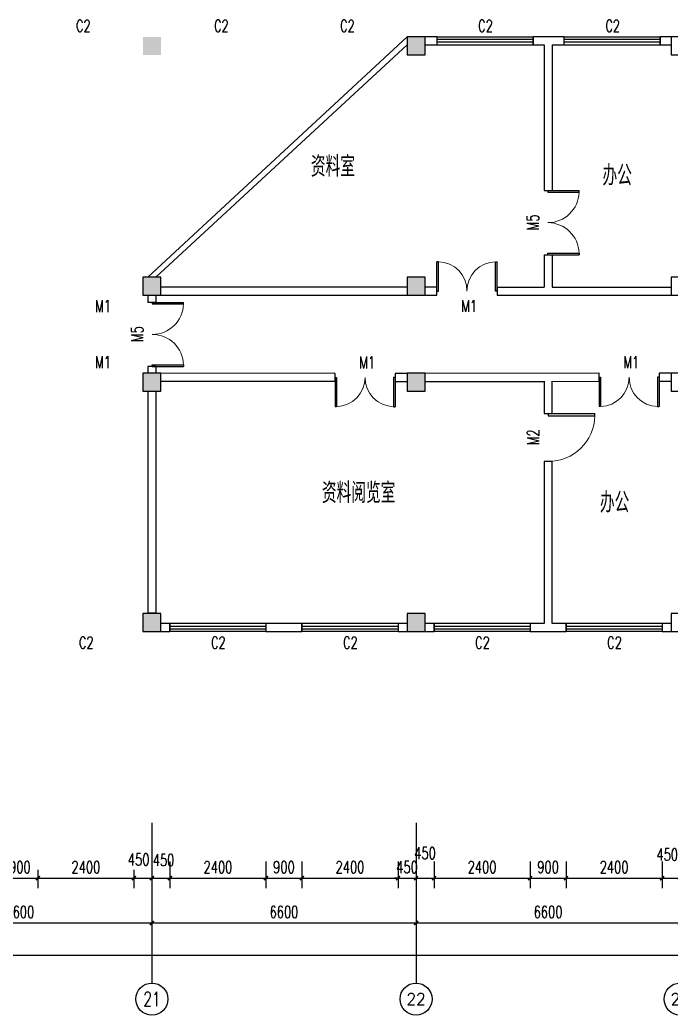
# Model space of a CAD drawing. Header units: millimetres. Extents: x 333 to 114639, y 134 to 28942.
# Drawn here: x 23333 to 39608, y 3342 to 28191 of the extents above; entities that cross this region are included whole.
import ezdxf
from ezdxf.enums import TextEntityAlignment as Align

# ---------------------------------------------------------------- set-up
doc = ezdxf.new("R2010")
doc.units = ezdxf.units.MM
for name, color, linetype in [('AXIS', 3, 'Continuous'), ('AXIS_TEXT', 7, 'Continuous'), ('COLUMN', 9, 'Continuous'), ('no-view', 7, 'Continuous'), ('PUB_DIM', 3, 'Continuous'), ('PUB_TEXT', 7, 'Continuous'), ('WALL', 9, 'Continuous'), ('WINDOW', 4, 'Continuous'), ('WINDOW_TEXT', 7, 'Continuous')]:
    doc.layers.add(name, color=color, linetype=linetype)
doc.layers.get('no-view').off()
doc.styles.add('_TCH_AXIS', font='COMPLEX', dxfattribs={"bigfont": 'GBCBIG'})
doc.styles.add('_TCH_DIM_T3', font='SIMPLEX', dxfattribs={"width": 0.705882, "bigfont": 'GBCBIG'})
doc.styles.add('_TCH_WINDOW', font='SIMPLEX', dxfattribs={"bigfont": 'GBCBIG'})
doc.styles.add('COMPLEX', font='COMPLEX')
doc.styles.get("Standard").update_dxf_attribs({"font": 'txt', "bigfont": 'gbcbig.shx'})
doc.dimstyles.new('_TCH_ARCH&&100', dxfattribs={"dimtxt": 297.5, "dimasz": 100, "dimexe": 250, "dimexo": 300, "dimgap": 126.25, "dimtad": 1, "dimdec": 0, "dimzin": 0, "dimdsep": 46, "dimtxsty": '_TCH_DIM_T3', "dimblk": 'ARCHTICK', "dimcen": 0.09, "dimclrt": 7, "dimazin": 2, "dimtfac": 1, "dimtdec": 0, "dimtix": 1, "dimtmove": 2, "dimatfit": 3, "dimfxl": 1, "dimtolj": 1, "dimtzin": 0, "dimarcsym": 0})

# ---------------------------------------------------------------- blocks, each defined once
blk = doc.blocks.new('_ArchTick')
at = {"color": 0, "linetype": 'ByBlock', "const_width": 0.4}
blk.add_lwpolyline([(-0.5, -0.5), (0.5, 0.5)], dxfattribs=at)
blk = doc.blocks.new('*D97')
at = {"layer": 'Defpoints', "color": 0}
for p in [(22883, 7268), (23783, 7268), (23783, 6762)]:
    blk.add_point(p, dxfattribs=at)
at = {"layer": 'PUB_DIM', "color": 0, "lineweight": -2}
for p, q in [((22883, 6968), (22883, 6512)), ((23783, 6968), (23783, 6512)), ((22883, 6762), (23783, 6762))]:
    blk.add_line(p, q, dxfattribs=at)
at = {"layer": 'PUB_DIM', "color": 0, "lineweight": -2, "xscale": 100, "yscale": 100, "zscale": 100, "rotation": 180}
blk.add_blockref('_ArchTick', (22883, 6762), dxfattribs=at)
at = {"layer": 'PUB_DIM', "color": 0, "lineweight": -2, "xscale": 100, "yscale": 100, "zscale": 100}
blk.add_blockref('_ArchTick', (23783, 6762), dxfattribs=at)
at = {"layer": 'PUB_DIM', "color": 7, "insert": (23333, 7037), "char_height": 297.5, "attachment_point": 5, "style": '_TCH_DIM_T3'}
blk.add_mtext('\\A1;900', dxfattribs=at)
blk = doc.blocks.new('*D98')
at = {"layer": 'Defpoints', "color": 0}
for p in [(23783, 7268), (26183, 7268), (26183, 6762)]:
    blk.add_point(p, dxfattribs=at)
at = {"layer": 'PUB_DIM', "color": 0, "lineweight": -2}
for p, q in [((23783, 6968), (23783, 6512)), ((26183, 6968), (26183, 6512)), ((23783, 6762), (26183, 6762))]:
    blk.add_line(p, q, dxfattribs=at)
at = {"layer": 'PUB_DIM', "color": 0, "lineweight": -2, "xscale": 100, "yscale": 100, "zscale": 100, "rotation": 180}
blk.add_blockref('_ArchTick', (23783, 6762), dxfattribs=at)
at = {"layer": 'PUB_DIM', "color": 0, "lineweight": -2, "xscale": 100, "yscale": 100, "zscale": 100}
blk.add_blockref('_ArchTick', (26183, 6762), dxfattribs=at)
at = {"layer": 'PUB_DIM', "color": 7, "insert": (24983, 7037), "char_height": 297.5, "attachment_point": 5, "style": '_TCH_DIM_T3'}
blk.add_mtext('\\A1;2400', dxfattribs=at)
blk = doc.blocks.new('*D99')
at = {"layer": 'Defpoints', "color": 0}
for p in [(26183, 7268), (26633, 7268), (26633, 6762)]:
    blk.add_point(p, dxfattribs=at)
at = {"layer": 'PUB_DIM', "color": 0, "lineweight": -2}
for p, q in [((26183, 6968), (26183, 6512)), ((26633, 6968), (26633, 6512)), ((26183, 6762), (26633, 6762))]:
    blk.add_line(p, q, dxfattribs=at)
at = {"layer": 'PUB_DIM', "color": 0, "lineweight": -2, "xscale": 100, "yscale": 100, "zscale": 100, "rotation": 180}
blk.add_blockref('_ArchTick', (26183, 6762), dxfattribs=at)
at = {"layer": 'PUB_DIM', "color": 0, "lineweight": -2, "xscale": 100, "yscale": 100, "zscale": 100}
blk.add_blockref('_ArchTick', (26633, 6762), dxfattribs=at)
at = {"layer": 'PUB_DIM', "color": 7, "insert": (26301, 7225), "char_height": 297.5, "attachment_point": 5, "style": '_TCH_DIM_T3'}
blk.add_mtext('\\A1;450', dxfattribs=at)
blk = doc.blocks.new('*D100')
at = {"layer": 'Defpoints', "color": 0}
for p in [(26633, 7474), (27083, 7474), (27083, 6762)]:
    blk.add_point(p, dxfattribs=at)
at = {"layer": 'PUB_DIM', "color": 0, "lineweight": -2}
for p, q in [((26633, 7174), (26633, 6512)), ((27083, 7174), (27083, 6512)), ((26633, 6762), (27083, 6762))]:
    blk.add_line(p, q, dxfattribs=at)
at = {"layer": 'PUB_DIM', "color": 0, "lineweight": -2, "xscale": 100, "yscale": 100, "zscale": 100, "rotation": 180}
blk.add_blockref('_ArchTick', (26633, 6762), dxfattribs=at)
at = {"layer": 'PUB_DIM', "color": 0, "lineweight": -2, "xscale": 100, "yscale": 100, "zscale": 100}
blk.add_blockref('_ArchTick', (27083, 6762), dxfattribs=at)
at = {"layer": 'PUB_DIM', "color": 7, "insert": (26923, 7214), "char_height": 297.5, "attachment_point": 5, "style": '_TCH_DIM_T3'}
blk.add_mtext('\\A1;450', dxfattribs=at)
blk = doc.blocks.new('*D101')
at = {"layer": 'Defpoints', "color": 0}
for p in [(27083, 7474), (29483, 7474), (29483, 6762)]:
    blk.add_point(p, dxfattribs=at)
at = {"layer": 'PUB_DIM', "color": 0, "lineweight": -2}
for p, q in [((27083, 7174), (27083, 6512)), ((29483, 7174), (29483, 6512)), ((27083, 6762), (29483, 6762))]:
    blk.add_line(p, q, dxfattribs=at)
at = {"layer": 'PUB_DIM', "color": 0, "lineweight": -2, "xscale": 100, "yscale": 100, "zscale": 100, "rotation": 180}
blk.add_blockref('_ArchTick', (27083, 6762), dxfattribs=at)
at = {"layer": 'PUB_DIM', "color": 0, "lineweight": -2, "xscale": 100, "yscale": 100, "zscale": 100}
blk.add_blockref('_ArchTick', (29483, 6762), dxfattribs=at)
at = {"layer": 'PUB_DIM', "color": 7, "insert": (28283, 7037), "char_height": 297.5, "attachment_point": 5, "style": '_TCH_DIM_T3'}
blk.add_mtext('\\A1;2400', dxfattribs=at)
blk = doc.blocks.new('*D102')
at = {"layer": 'Defpoints', "color": 0}
for p in [(29483, 7474), (30383, 7474), (30383, 6762)]:
    blk.add_point(p, dxfattribs=at)
at = {"layer": 'PUB_DIM', "color": 0, "lineweight": -2}
for p, q in [((29483, 7174), (29483, 6512)), ((30383, 7174), (30383, 6512)), ((29483, 6762), (30383, 6762))]:
    blk.add_line(p, q, dxfattribs=at)
at = {"layer": 'PUB_DIM', "color": 0, "lineweight": -2, "xscale": 100, "yscale": 100, "zscale": 100, "rotation": 180}
blk.add_blockref('_ArchTick', (29483, 6762), dxfattribs=at)
at = {"layer": 'PUB_DIM', "color": 0, "lineweight": -2, "xscale": 100, "yscale": 100, "zscale": 100}
blk.add_blockref('_ArchTick', (30383, 6762), dxfattribs=at)
at = {"layer": 'PUB_DIM', "color": 7, "insert": (29933, 7037), "char_height": 297.5, "attachment_point": 5, "style": '_TCH_DIM_T3'}
blk.add_mtext('\\A1;900', dxfattribs=at)
blk = doc.blocks.new('*D103')
at = {"layer": 'Defpoints', "color": 0}
for p in [(30383, 7474), (32783, 7474), (32783, 6762)]:
    blk.add_point(p, dxfattribs=at)
at = {"layer": 'PUB_DIM', "color": 0, "lineweight": -2}
for p, q in [((30383, 7174), (30383, 6512)), ((32783, 7174), (32783, 6512)), ((30383, 6762), (32783, 6762))]:
    blk.add_line(p, q, dxfattribs=at)
at = {"layer": 'PUB_DIM', "color": 0, "lineweight": -2, "xscale": 100, "yscale": 100, "zscale": 100, "rotation": 180}
blk.add_blockref('_ArchTick', (30383, 6762), dxfattribs=at)
at = {"layer": 'PUB_DIM', "color": 0, "lineweight": -2, "xscale": 100, "yscale": 100, "zscale": 100}
blk.add_blockref('_ArchTick', (32783, 6762), dxfattribs=at)
at = {"layer": 'PUB_DIM', "color": 7, "insert": (31583, 7037), "char_height": 297.5, "attachment_point": 5, "style": '_TCH_DIM_T3'}
blk.add_mtext('\\A1;2400', dxfattribs=at)
blk = doc.blocks.new('*D104')
at = {"layer": 'Defpoints', "color": 0}
for p in [(32783, 7474), (33233, 7474), (33233, 6762)]:
    blk.add_point(p, dxfattribs=at)
at = {"layer": 'PUB_DIM', "color": 0, "lineweight": -2}
for p, q in [((32783, 7174), (32783, 6512)), ((33233, 7174), (33233, 6512)), ((32783, 6762), (32683, 6762)), ((32783, 6762), (33233, 6762)), ((33233, 6762), (33333, 6762))]:
    blk.add_line(p, q, dxfattribs=at)
at = {"layer": 'PUB_DIM', "color": 0, "lineweight": -2, "xscale": 100, "yscale": 100, "zscale": 100}
blk.add_blockref('_ArchTick', (32783, 6762), dxfattribs=at)
at = {"layer": 'PUB_DIM', "color": 0, "lineweight": -2, "xscale": 100, "yscale": 100, "zscale": 100, "rotation": 180}
blk.add_blockref('_ArchTick', (33233, 6762), dxfattribs=at)
at = {"layer": 'PUB_DIM', "color": 7, "insert": (33008, 7037), "char_height": 297.5, "attachment_point": 5, "style": '_TCH_DIM_T3'}
blk.add_mtext('\\A1;450', dxfattribs=at)
blk = doc.blocks.new('*D105')
at = {"layer": 'Defpoints', "color": 0}
for p in [(33233, 7474), (33683, 7474), (33683, 6762)]:
    blk.add_point(p, dxfattribs=at)
at = {"layer": 'PUB_DIM', "color": 0, "lineweight": -2}
for p, q in [((33233, 7174), (33233, 6512)), ((33683, 7174), (33683, 6512)), ((33233, 6762), (33683, 6762))]:
    blk.add_line(p, q, dxfattribs=at)
at = {"layer": 'PUB_DIM', "color": 0, "lineweight": -2, "xscale": 100, "yscale": 100, "zscale": 100, "rotation": 180}
blk.add_blockref('_ArchTick', (33233, 6762), dxfattribs=at)
at = {"layer": 'PUB_DIM', "color": 0, "lineweight": -2, "xscale": 100, "yscale": 100, "zscale": 100}
blk.add_blockref('_ArchTick', (33683, 6762), dxfattribs=at)
at = {"layer": 'PUB_DIM', "color": 7, "insert": (33458, 7387), "char_height": 297.5, "attachment_point": 5, "style": '_TCH_DIM_T3'}
blk.add_mtext('\\A1;450', dxfattribs=at)
blk = doc.blocks.new('*D106')
at = {"layer": 'Defpoints', "color": 0}
for p in [(33683, 7474), (36083, 7474), (36083, 6762)]:
    blk.add_point(p, dxfattribs=at)
at = {"layer": 'PUB_DIM', "color": 0, "lineweight": -2}
for p, q in [((33683, 7174), (33683, 6512)), ((36083, 7174), (36083, 6512)), ((33683, 6762), (36083, 6762))]:
    blk.add_line(p, q, dxfattribs=at)
at = {"layer": 'PUB_DIM', "color": 0, "lineweight": -2, "xscale": 100, "yscale": 100, "zscale": 100, "rotation": 180}
blk.add_blockref('_ArchTick', (33683, 6762), dxfattribs=at)
at = {"layer": 'PUB_DIM', "color": 0, "lineweight": -2, "xscale": 100, "yscale": 100, "zscale": 100}
blk.add_blockref('_ArchTick', (36083, 6762), dxfattribs=at)
at = {"layer": 'PUB_DIM', "color": 7, "insert": (34883, 7037), "char_height": 297.5, "attachment_point": 5, "style": '_TCH_DIM_T3'}
blk.add_mtext('\\A1;2400', dxfattribs=at)
blk = doc.blocks.new('*D107')
at = {"layer": 'Defpoints', "color": 0}
for p in [(36083, 7474), (36983, 7474), (36983, 6762)]:
    blk.add_point(p, dxfattribs=at)
at = {"layer": 'PUB_DIM', "color": 0, "lineweight": -2}
for p, q in [((36083, 7174), (36083, 6512)), ((36983, 7174), (36983, 6512)), ((36083, 6762), (36983, 6762))]:
    blk.add_line(p, q, dxfattribs=at)
at = {"layer": 'PUB_DIM', "color": 0, "lineweight": -2, "xscale": 100, "yscale": 100, "zscale": 100, "rotation": 180}
blk.add_blockref('_ArchTick', (36083, 6762), dxfattribs=at)
at = {"layer": 'PUB_DIM', "color": 0, "lineweight": -2, "xscale": 100, "yscale": 100, "zscale": 100}
blk.add_blockref('_ArchTick', (36983, 6762), dxfattribs=at)
at = {"layer": 'PUB_DIM', "color": 7, "insert": (36533, 7037), "char_height": 297.5, "attachment_point": 5, "style": '_TCH_DIM_T3'}
blk.add_mtext('\\A1;900', dxfattribs=at)
blk = doc.blocks.new('*D108')
at = {"layer": 'Defpoints', "color": 0}
for p in [(36983, 7474), (39383, 7474), (39383, 6762)]:
    blk.add_point(p, dxfattribs=at)
at = {"layer": 'PUB_DIM', "color": 0, "lineweight": -2}
for p, q in [((36983, 7174), (36983, 6512)), ((39383, 7174), (39383, 6512)), ((36983, 6762), (39383, 6762))]:
    blk.add_line(p, q, dxfattribs=at)
at = {"layer": 'PUB_DIM', "color": 0, "lineweight": -2, "xscale": 100, "yscale": 100, "zscale": 100, "rotation": 180}
blk.add_blockref('_ArchTick', (36983, 6762), dxfattribs=at)
at = {"layer": 'PUB_DIM', "color": 0, "lineweight": -2, "xscale": 100, "yscale": 100, "zscale": 100}
blk.add_blockref('_ArchTick', (39383, 6762), dxfattribs=at)
at = {"layer": 'PUB_DIM', "color": 7, "insert": (38183, 7037), "char_height": 297.5, "attachment_point": 5, "style": '_TCH_DIM_T3'}
blk.add_mtext('\\A1;2400', dxfattribs=at)
blk = doc.blocks.new('*D109')
at = {"layer": 'Defpoints', "color": 0}
for p in [(39383, 7474), (39833, 7474), (39833, 6762)]:
    blk.add_point(p, dxfattribs=at)
at = {"layer": 'PUB_DIM', "color": 0, "lineweight": -2}
for p, q in [((39383, 7174), (39383, 6512)), ((39833, 7174), (39833, 6512)), ((39383, 6762), (39833, 6762))]:
    blk.add_line(p, q, dxfattribs=at)
at = {"layer": 'PUB_DIM', "color": 0, "lineweight": -2, "xscale": 100, "yscale": 100, "zscale": 100, "rotation": 180}
blk.add_blockref('_ArchTick', (39383, 6762), dxfattribs=at)
at = {"layer": 'PUB_DIM', "color": 0, "lineweight": -2, "xscale": 100, "yscale": 100, "zscale": 100}
blk.add_blockref('_ArchTick', (39833, 6762), dxfattribs=at)
at = {"layer": 'PUB_DIM', "color": 7, "insert": (39512, 7349), "char_height": 297.5, "attachment_point": 5, "style": '_TCH_DIM_T3'}
blk.add_mtext('\\A1;450', dxfattribs=at)
blk = doc.blocks.new('*D156')
at = {"layer": 'AXIS', "color": 0, "lineweight": -2}
for p, q in [((20033, 7842), (20033, 5392)), ((26633, 7842), (26633, 5392)), ((20033, 5642), (26633, 5642))]:
    blk.add_line(p, q, dxfattribs=at)
at = {"layer": 'Defpoints', "color": 0}
for p in [(20033, 8142), (26633, 8142), (26633, 5642)]:
    blk.add_point(p, dxfattribs=at)
at = {"layer": 'AXIS', "color": 0, "lineweight": -2, "xscale": 100, "yscale": 100, "zscale": 100, "rotation": 180}
blk.add_blockref('_ArchTick', (20033, 5642), dxfattribs=at)
at = {"layer": 'AXIS', "color": 0, "lineweight": -2, "xscale": 100, "yscale": 100, "zscale": 100}
blk.add_blockref('_ArchTick', (26633, 5642), dxfattribs=at)
at = {"layer": 'AXIS', "color": 7, "insert": (23333, 5917), "char_height": 297.5, "attachment_point": 5, "style": '_TCH_DIM_T3'}
blk.add_mtext('\\A1;6600', dxfattribs=at)
blk = doc.blocks.new('*D157')
at = {"layer": 'AXIS', "color": 0, "lineweight": -2}
for p, q in [((26633, 7842), (26633, 5392)), ((33233, 7842), (33233, 5392)), ((26633, 5642), (33233, 5642))]:
    blk.add_line(p, q, dxfattribs=at)
at = {"layer": 'Defpoints', "color": 0}
for p in [(26633, 8142), (33233, 8142), (33233, 5642)]:
    blk.add_point(p, dxfattribs=at)
at = {"layer": 'AXIS', "color": 0, "lineweight": -2, "xscale": 100, "yscale": 100, "zscale": 100, "rotation": 180}
blk.add_blockref('_ArchTick', (26633, 5642), dxfattribs=at)
at = {"layer": 'AXIS', "color": 0, "lineweight": -2, "xscale": 100, "yscale": 100, "zscale": 100}
blk.add_blockref('_ArchTick', (33233, 5642), dxfattribs=at)
at = {"layer": 'AXIS', "color": 7, "insert": (29933, 5917), "char_height": 297.5, "attachment_point": 5, "style": '_TCH_DIM_T3'}
blk.add_mtext('\\A1;6600', dxfattribs=at)
blk = doc.blocks.new('*D158')
at = {"layer": 'AXIS', "color": 0, "lineweight": -2}
for p, q in [((33233, 7842), (33233, 5392)), ((39833, 7842), (39833, 5392)), ((33233, 5642), (39833, 5642))]:
    blk.add_line(p, q, dxfattribs=at)
at = {"layer": 'Defpoints', "color": 0}
for p in [(33233, 8142), (39833, 8142), (39833, 5642)]:
    blk.add_point(p, dxfattribs=at)
at = {"layer": 'AXIS', "color": 0, "lineweight": -2, "xscale": 100, "yscale": 100, "zscale": 100, "rotation": 180}
blk.add_blockref('_ArchTick', (33233, 5642), dxfattribs=at)
at = {"layer": 'AXIS', "color": 0, "lineweight": -2, "xscale": 100, "yscale": 100, "zscale": 100}
blk.add_blockref('_ArchTick', (39833, 5642), dxfattribs=at)
at = {"layer": 'AXIS', "color": 7, "insert": (36533, 5917), "char_height": 297.5, "attachment_point": 5, "style": '_TCH_DIM_T3'}
blk.add_mtext('\\A1;6600', dxfattribs=at)
blk = doc.blocks.new('*D168')
at = {"layer": 'AXIS', "color": 0, "lineweight": -2}
for p, q in [((6133, 7842), (6133, 4592)), ((99233, 7842), (99233, 4592)), ((6133, 4842), (99233, 4842))]:
    blk.add_line(p, q, dxfattribs=at)
at = {"layer": 'Defpoints', "color": 0}
for p in [(6133, 8142), (99233, 8142), (99233, 4842)]:
    blk.add_point(p, dxfattribs=at)
at = {"layer": 'AXIS', "color": 0, "lineweight": -2, "xscale": 100, "yscale": 100, "zscale": 100, "rotation": 180}
blk.add_blockref('_ArchTick', (6133, 4842), dxfattribs=at)
at = {"layer": 'AXIS', "color": 0, "lineweight": -2, "xscale": 100, "yscale": 100, "zscale": 100}
blk.add_blockref('_ArchTick', (99233, 4842), dxfattribs=at)
at = {"layer": 'AXIS', "color": 7, "insert": (52683, 5117), "char_height": 297.5, "attachment_point": 5, "style": '_TCH_DIM_T3'}
blk.add_mtext('\\A1;93100', dxfattribs=at)
blk = doc.blocks.new('_FZHK')
blk.add_lwpolyline([(-0.5, -0.5), (0.5, -0.5), (0.5, 0.5), (-0.5, 0.5)], close=True)
blk = doc.blocks.new('_AXISO')
blk.add_circle((0, 0), 0.5)
at = {"layer": 'AXIS_TEXT', "style": 'COMPLEX', "width": 1.041667}
blk.add_attdef('A', text='', height=0.56, dxfattribs=at).set_placement((-0.25, -0.28), (0.25, -0.28), align=Align.FIT)
blk = doc.blocks.new('$DorLib2D$00000002')
for p, q in [((-0.5, 0), (-0.5, 0.4875)), ((-0.475, 0.4875), (-0.5, 0.4875)), ((-0.475, 0), (-0.475, 0.4875)), ((0.475, 0), (0.475, 0.4875)), ((0.475, 0.4875), (0.5, 0.4875)), ((0.5, 0), (0.5, 0.4875)), ((-0.5, 0), (-0.475, 0)), ((0.5, 0), (0.475, 0))]:
    blk.add_line(p, q)
at = {"lineweight": 13}
for centre, start, end in [((-0.4875, 0), 0, 88.53072), ((0.4875, 0), 91.46928, 180)]:
    blk.add_arc(centre, 0.4875, start, end, dxfattribs=at)
blk = doc.blocks.new('$TCHSYS$WIN2D')
for p, q in [((-0.5, 0.5), (0.5, 0.5)), ((-0.5, 0.5), (-0.5, -0.5)), ((0.5, 0.5), (0.5, -0.5)), ((0.5, 0.167), (-0.5, 0.167)), ((0.5, -0.167), (-0.5, -0.167)), ((-0.5, -0.5), (0.5, -0.5))]:
    blk.add_line(p, q)
blk = doc.blocks.new('$DorLib2D$00000001')
for p, q in [((0.45, 0.975), (0.5, 0.975)), ((0.45, 0), (0.45, 0.975)), ((0.5, 0), (0.5, 0.975)), ((0.5, 0), (0.45, 0))]:
    blk.add_line(p, q)
at = {"lineweight": 13}
blk.add_arc((0.475, 0), 0.975, 91.4693, 180, dxfattribs=at)

msp = doc.modelspace()

# ---------------------------------------------------------------- hatches: boundary and pattern name
h = msp.add_hatch(color=256)
h.paths.add_polyline_path([(26633.3, 27767), (26408.3, 27767), (26408.3, 27542), (26633.3, 27542)])
h.paths.add_polyline_path([(26633.3, 27542), (26858.3, 27542), (26858.3, 27767), (26633.3, 27767)])
h.paths.add_polyline_path([(26633.3, 27317), (26858.3, 27317), (26858.3, 27542), (26633.3, 27542)])
h.paths.add_polyline_path([(26633.3, 27542), (26408.3, 27542), (26408.3, 27317), (26633.3, 27317)])
h.paths.add_polyline_path([(26633.3, 21542), (26408.3, 21542), (26408.3, 21317), (26633.3, 21317)])
h.paths.add_polyline_path([(26633.3, 21542), (26633.3, 21317), (26858.3, 21317), (26858.3, 21542)])
h.paths.add_polyline_path([(26858.3, 21542), (26858.3, 21767), (26633.3, 21767), (26633.3, 21542)])
h.paths.add_polyline_path([(26633.3, 21767), (26408.3, 21767), (26408.3, 21542), (26633.3, 21542)])
h.paths.add_polyline_path([(26633.3, 13367), (26633.3, 12917), (26858.3, 12917), (26858.3, 13367)])
h.paths.add_polyline_path([(26408.3, 13367), (26408.3, 12917), (26633.3, 12917), (26633.3, 13367)])
h = msp.add_hatch(color=256)
h.paths.add_polyline_path([(33233.3, 27767), (33008.3, 27767), (33008.3, 27542), (33233.3, 27542)])
h.paths.add_polyline_path([(33233.3, 27542), (33458.3, 27542), (33458.3, 27767), (33233.3, 27767)])
h.paths.add_polyline_path([(33233.3, 27317), (33458.3, 27317), (33458.3, 27542), (33233.3, 27542)])
h.paths.add_polyline_path([(33233.3, 27542), (33008.3, 27542), (33008.3, 27317), (33233.3, 27317)])
h.paths.add_polyline_path([(33233.3, 21542), (33008.3, 21542), (33008.3, 21317), (33233.3, 21317)])
h.paths.add_polyline_path([(33233.3, 21542), (33233.3, 21317), (33458.3, 21317), (33458.3, 21542)])
h.paths.add_polyline_path([(33458.3, 21542), (33458.3, 21767), (33233.3, 21767), (33233.3, 21542)])
h.paths.add_polyline_path([(33233.3, 21767), (33008.3, 21767), (33008.3, 21542), (33233.3, 21542)])
h.paths.add_polyline_path([(33233.3, 13367), (33233.3, 12917), (33458.3, 12917), (33458.3, 13367)])
h.paths.add_polyline_path([(33008.3, 13367), (33008.3, 12917), (33233.3, 12917), (33233.3, 13367)])
h = msp.add_hatch(color=256)
h.paths.add_polyline_path([(26633.3, 19367), (26408.3, 19367), (26408.3, 19142), (26633.3, 19142)])
h.paths.add_polyline_path([(26858.3, 19367), (26633.3, 19367), (26633.3, 19142), (26858.3, 19142)])
h.paths.add_polyline_path([(26858.3, 19142), (26633.3, 19142), (26633.3, 18917), (26858.3, 18917)])
h.paths.add_polyline_path([(26633.3, 19142), (26408.3, 19142), (26408.3, 18917), (26633.3, 18917)])
h = msp.add_hatch(color=256)
h.paths.add_polyline_path([(33233.3, 19367), (33008.3, 19367), (33008.3, 19142), (33233.3, 19142)])
h.paths.add_polyline_path([(33458.3, 19367), (33233.3, 19367), (33233.3, 19142), (33458.3, 19142)])
h.paths.add_polyline_path([(33458.3, 19142), (33233.3, 19142), (33233.3, 18917), (33458.3, 18917)])
h.paths.add_polyline_path([(33233.3, 19142), (33008.3, 19142), (33008.3, 18917), (33233.3, 18917)])

# ---------------------------------------------------------------- linework, layer by layer
at = {"layer": 'AXIS'}
for p, q in [((26633.3, 8142), (26633.3, 4142)), ((33233.3, 8142), (33233.3, 4142))]:
    msp.add_line(p, q, dxfattribs=at)
at = {"layer": 'WALL'}
for p, q in [((26533.3, 21767), (33008.3, 27767)), ((33758.3, 27767), (33458.3, 27767)), ((33758.3, 27567), (33758.3, 27767)), ((36538.1, 27767), (36158.3, 27767)), ((36158.3, 27767), (36158.3, 27567)), ((36938.1, 27767), (36538.1, 27767)), ((36938.1, 27567), (36938.1, 27767)), ((39608.3, 27767), (39338.1, 27767)), ((39338.1, 27767), (39338.1, 27567)), ((33008.3, 27567), (26733.3, 21767)), ((33458.3, 27567), (33758.3, 27567)), ((36158.3, 27567), (36438.1, 27567)), ((36438.1, 27567), (36438.1, 23928)), ((36638.1, 27567), (36938.1, 27567)), ((36638.1, 27567), (36638.1, 23928)), ((39338.1, 27567), (39608.3, 27567)), ((36438.1, 23928), (36638.1, 23928)), ((36438.1, 22328.2), (36438.1, 21517)), ((36438.1, 22328.2), (36638.1, 22328)), ((36638.1, 22328), (36638.1, 21517)), ((33007.1, 21521.6), (26858.3, 21521.6)), ((33757.1, 21521.6), (33457.1, 21521.6)), ((33757.1, 21321.6), (33757.1, 21521.6)), ((35257.1, 21521.6), (35257.1, 21321.6)), ((35257.1, 21517), (36438.1, 21517)), ((36638.1, 21517), (39608.3, 21517)), ((26533.3, 21317), (26533.3, 21138.6)), ((26733.3, 21138.3), (26533.3, 21138.6)), ((26733.3, 21317), (26733.3, 21138.3)), ((26858.3, 21317), (33007.1, 21321.6)), ((33457.1, 21321.6), (33757.1, 21321.6)), ((35257.1, 21321.6), (39608.3, 21317)), ((26733.3, 19538.2), (26533.3, 19538.7)), ((26533.3, 19538.7), (26533.3, 19367)), ((26733.3, 19538.3), (26733.3, 19367)), ((31208.4, 19363.4), (26858.3, 19367)), ((26858.3, 19167), (31208.4, 19167)), ((31208.4, 19163.4), (31208.4, 19363.4)), ((33008.4, 19363.4), (32708.4, 19363.4)), ((32708.4, 19363.4), (32708.4, 19163.4)), ((32708.4, 19163.4), (33008.4, 19163.4)), ((37808.3, 19367), (33458.3, 19360.9)), ((33458.3, 19163.4), (36438.1, 19165.1)), ((36434.6, 19172.8), (36434.6, 18364)), ((36634.6, 18364), (36634.6, 19172.8)), ((36638.1, 19165.3), (37808.3, 19167)), ((37808.3, 19167), (37808.3, 19367)), ((39608.3, 19367), (39308.3, 19367)), ((39308.3, 19367), (39308.3, 19167)), ((39308.3, 19167), (39608.3, 19167)), ((26533.3, 18914.7), (26533.3, 13379.2)), ((26733.3, 18914.7), (26533.3, 18914.7)), ((26733.3, 18914.7), (26733.3, 13379.2)), ((36434.6, 18364), (36634.6, 18364)), ((36634.6, 17164), (36434.6, 17164)), ((36434.6, 17164), (36434.6, 13122.8)), ((36634.6, 13122.8), (36634.6, 17164)), ((26733.3, 13379.2), (26533.3, 13379.2)), ((27083.3, 13117), (26858.3, 13117)), ((27083.3, 12917), (27083.3, 13117)), ((30383.3, 13117), (29483.3, 13117)), ((29483.3, 13117), (29483.3, 12917)), ((30383.3, 12917), (30383.3, 13117)), ((33008.3, 13117), (32783.3, 13117)), ((32783.3, 13117), (32783.3, 12917)), ((33683.3, 13117), (33458.3, 13117)), ((33683.3, 12917), (33683.3, 13117)), ((36438.1, 13117), (36083.3, 13117)), ((36083.3, 13117), (36083.3, 12917)), ((36992.9, 13117), (36638.1, 13117)), ((36983.3, 12917), (36983.3, 13117)), ((39608.3, 13117), (39383.3, 13117)), ((39383.3, 13117), (39383.3, 12917)), ((26858.3, 12917), (27083.3, 12917)), ((29483.3, 12917), (30383.3, 12917)), ((32783.3, 12917), (33008.3, 12917)), ((33458.3, 12917), (33683.3, 12917)), ((36083.3, 12917), (36983.3, 12917)), ((39383.3, 12917), (39608.3, 12917))]:
    msp.add_line(p, q, dxfattribs=at)

# ---------------------------------------------------------------- block references
at = {"layer": 'AXIS'}
ref = msp.add_blockref('_AXISO', (26633.3, 3742), dxfattribs=dict(at, xscale=799.9999999999995, yscale=800, zscale=800))
ref.add_attrib('A', '21', dxfattribs={"layer": 'AXIS_TEXT', "height": 360.19, "style": '_TCH_AXIS', "width": 0.862069}).set_placement((26418.9, 3561.9), (26847.7, 3561.9), align=Align.FIT)
ref = msp.add_blockref('_AXISO', (33233.3, 3742), dxfattribs=dict(at, xscale=799.9999999999995, yscale=800, zscale=800))
ref.add_attrib('A', '22', dxfattribs={"layer": 'AXIS_TEXT', "height": 294.28, "style": '_TCH_AXIS'}).set_placement((32995, 3594.8), (33471.5, 3594.8), align=Align.FIT)
ref = msp.add_blockref('_AXISO', (39833.3, 3742), dxfattribs=dict(at, xscale=799.9999999999995, yscale=800, zscale=800))
ref.add_attrib('A', '23', dxfattribs={"layer": 'AXIS_TEXT', "height": 294.28, "style": '_TCH_AXIS'}).set_placement((39595, 3594.8), (40071.5, 3594.8), align=Align.FIT)
at = {"layer": 'COLUMN', "xscale": 450, "yscale": 449.9999999999998, "zscale": 450}
for p in [(33233.3, 27542), (39833.3, 27542), (26633.3, 21542), (33233.3, 21542), (39833.3, 21542), (26633.3, 19142), (33233.3, 19142), (39833.3, 19142), (26633.3, 13142), (33233.3, 13142), (39833.3, 13142)]:
    msp.add_blockref('_FZHK', p, dxfattribs=at)
at = {"layer": 'no-view'}
ref = msp.add_blockref('$TCHSYS$WIN2D', (24908.3, 27667), dxfattribs=dict(at, xscale=2400, yscale=-200, zscale=2400))
ref.add_attrib('A', 'C2', (24733.3, 27893.2), dxfattribs={"layer": 'WINDOW_TEXT', "height": 297.5, "style": '_TCH_WINDOW', "width": 0.705882})
ref = msp.add_blockref('$TCHSYS$WIN2D', (28358.3, 27667), dxfattribs=dict(at, xscale=2400, yscale=-200, zscale=2400))
ref.add_attrib('A', 'C2', (28183.3, 27893.2), dxfattribs={"layer": 'WINDOW_TEXT', "height": 297.5, "style": '_TCH_WINDOW', "width": 0.705882})
ref = msp.add_blockref('$TCHSYS$WIN2D', (31508.3, 27667), dxfattribs=dict(at, xscale=2400, yscale=-200, zscale=2400))
ref.add_attrib('A', 'C2', (31333.3, 27893.2), dxfattribs={"layer": 'WINDOW_TEXT', "height": 297.5, "style": '_TCH_WINDOW', "width": 0.705882})
ref = msp.add_blockref('$DorLib2D$00000002', (25358.3, 21417), dxfattribs=dict(at, xscale=-1500, yscale=1500, zscale=-1500))
ref.add_attrib('A', 'M1', (25213.3, 20893.2), dxfattribs={"layer": 'WINDOW_TEXT', "height": 297.5, "style": '_TCH_WINDOW', "width": 0.705882})
ref = msp.add_blockref('$DorLib2D$00000002', (25358.3, 19267), dxfattribs=dict(at, xscale=-1500, yscale=-1500, zscale=-1500))
ref.add_attrib('A', 'M1', (25213.3, 19493.2), dxfattribs={"layer": 'WINDOW_TEXT', "height": 297.5, "style": '_TCH_WINDOW', "width": 0.705882})
ref = msp.add_blockref('$TCHSYS$WIN2D', (24983.3, 13017), dxfattribs=dict(at, xscale=2400, yscale=-200, zscale=2400, rotation=180))
ref.add_attrib('A', 'C2', (24808.3, 12493.2), dxfattribs={"layer": 'WINDOW_TEXT', "height": 297.5, "style": '_TCH_WINDOW', "width": 0.705882})
at = {"layer": 'WINDOW'}
ref = msp.add_blockref('$TCHSYS$WIN2D', (34958.3, 27667), dxfattribs=dict(at, xscale=2400, yscale=-200, zscale=2400))
ref.add_attrib('A', 'C2', (34783.3, 27893.2), dxfattribs={"layer": 'WINDOW_TEXT', "height": 297.5, "style": '_TCH_WINDOW', "width": 0.705882})
ref = msp.add_blockref('$TCHSYS$WIN2D', (38138.1, 27667), dxfattribs=dict(at, xscale=2400, yscale=-200, zscale=2400))
ref.add_attrib('A', 'C2', (37963.1, 27893.2), dxfattribs={"layer": 'WINDOW_TEXT', "height": 297.5, "style": '_TCH_WINDOW', "width": 0.705882})
ref = msp.add_blockref('$DorLib2D$00000002', (36528.2, 23128), dxfattribs=dict(at, xscale=1600, yscale=1600, zscale=1600, rotation=270))
ref.add_attrib('A', 'M5', (36301.9, 22938), dxfattribs={"layer": 'WINDOW_TEXT', "height": 297.5, "rotation": 90, "style": '_TCH_WINDOW', "width": 0.705882})
ref = msp.add_blockref('$DorLib2D$00000002', (34507.1, 21421.6), dxfattribs=dict(at, xscale=-1500, yscale=1500, zscale=-1500))
ref.add_attrib('A', 'M1', (34362.1, 20897.8), dxfattribs={"layer": 'WINDOW_TEXT', "height": 297.5, "style": '_TCH_WINDOW', "width": 0.705882})
ref = msp.add_blockref('$DorLib2D$00000002', (26641.9, 20338.4), dxfattribs=dict(at, xscale=1599.999999999996, yscale=1600, zscale=1600, rotation=269.9143744392804))
ref.add_attrib('A', 'M5', (26415.3, 20148.8), dxfattribs={"layer": 'WINDOW_TEXT', "height": 297.5, "rotation": 89.91437, "style": '_TCH_WINDOW', "width": 0.705882})
ref = msp.add_blockref('$DorLib2D$00000002', (31958.4, 19263.4), dxfattribs=dict(at, xscale=-1500, yscale=-1500, zscale=-1500))
ref.add_attrib('A', 'M1', (31813.4, 19489.6), dxfattribs={"layer": 'WINDOW_TEXT', "height": 297.5, "style": '_TCH_WINDOW', "width": 0.705882})
ref = msp.add_blockref('$DorLib2D$00000002', (38558.3, 19267), dxfattribs=dict(at, xscale=-1500, yscale=-1500, zscale=-1500))
ref.add_attrib('A', 'M1', (38413.3, 19493.2), dxfattribs={"layer": 'WINDOW_TEXT', "height": 297.5, "style": '_TCH_WINDOW', "width": 0.705882})
ref = msp.add_blockref('$DorLib2D$00000001', (36534.6, 17764), dxfattribs=dict(at, xscale=-1200, yscale=1200, zscale=-1200, rotation=270))
ref.add_attrib('A', 'M2', (36308.4, 17574), dxfattribs={"layer": 'WINDOW_TEXT', "height": 297.5, "rotation": 90, "style": '_TCH_WINDOW', "width": 0.705882})
ref = msp.add_blockref('$TCHSYS$WIN2D', (28283.3, 13017), dxfattribs=dict(at, xscale=2400, yscale=-200, zscale=2400, rotation=180))
ref.add_attrib('A', 'C2', (28108.3, 12493.2), dxfattribs={"layer": 'WINDOW_TEXT', "height": 297.5, "style": '_TCH_WINDOW', "width": 0.705882})
ref = msp.add_blockref('$TCHSYS$WIN2D', (31583.3, 13017), dxfattribs=dict(at, xscale=2400, yscale=-200, zscale=2400, rotation=180))
ref.add_attrib('A', 'C2', (31408.3, 12493.2), dxfattribs={"layer": 'WINDOW_TEXT', "height": 297.5, "style": '_TCH_WINDOW', "width": 0.705882})
ref = msp.add_blockref('$TCHSYS$WIN2D', (34883.3, 13017), dxfattribs=dict(at, xscale=2400, yscale=-200, zscale=2400, rotation=180))
ref.add_attrib('A', 'C2', (34708.3, 12493.2), dxfattribs={"layer": 'WINDOW_TEXT', "height": 297.5, "style": '_TCH_WINDOW', "width": 0.705882})
ref = msp.add_blockref('$TCHSYS$WIN2D', (38183.3, 13017), dxfattribs=dict(at, xscale=2400, yscale=-200, zscale=2400, rotation=180))
ref.add_attrib('A', 'C2', (38008.3, 12493.2), dxfattribs={"layer": 'WINDOW_TEXT', "height": 297.5, "style": '_TCH_WINDOW', "width": 0.705882})

# ---------------------------------------------------------------- texts
at = {"layer": 'PUB_TEXT'}
for s, p in [('资料室', (30605.2, 24276.1)), ('办公', (37893.5, 24053.9)), ('资料阅览室', (30880.1, 16126.8)), ('办公', (37828.7, 15887.9))]:
    msp.add_text(s, height=510.64, dxfattribs=at).set_placement(p)

# ---------------------------------------------------------------- dimensions: what is measured, and where the dimension line sits
at = {"layer": 'AXIS'}
for p1, p2, distance, text, picture, middle in [((6133.3, 8142), (99233.3, 8142), -3300, '93100', '*D168', (52683.3, 5117)), ((20033.3, 8142), (26633.3, 8142), -2500, '6600', '*D156', (23333.3, 5917)), ((26633.3, 8142), (33233.3, 8142), -2500, '6600', '*D157', (29933.3, 5917)), ((33233.3, 8142), (39833.3, 8142), -2500, '6600', '*D158', (36533.3, 5917))]:
    dim = msp.add_aligned_dim(p1=p1, p2=p2, distance=distance, text=text, dimstyle='_TCH_ARCH&&100', dxfattribs=at)
    dim.commit()
    dim.dimension.update_dxf_attribs({"geometry": picture, "text_midpoint": middle})
at = {"layer": 'PUB_DIM'}
for base, p1, p2, picture, middle in [((27083.3, 6761.9), (26633.3, 7473.7), (27083.3, 7473.7), '*D100', (26922.7, 7213.5)), ((33683.3, 6761.9), (33233.3, 7473.7), (33683.3, 7473.7), '*D105', (33458.3, 7386.9)), ((39833.3, 6761.9), (39383.3, 7473.7), (39833.3, 7473.7), '*D109', (39512.1, 7348.6)), ((26633.3, 6761.9), (26183.3, 7268.5), (26633.3, 7268.5), '*D99', (26301.3, 7224.9))]:
    dim = msp.add_linear_dim(base=base, p1=p1, p2=p2, angle=0, text='450', dimstyle='_TCH_ARCH&&100', dxfattribs=at)
    dim.commit()
    dim.dimension.update_dxf_attribs({"geometry": picture, "text_midpoint": middle, "dimtype": 161})
for p1, p2, distance, text, picture, middle in [((27083.3, 7473.7), (29483.3, 7473.7), -711.9, '2400', '*D101', (28283.3, 7036.9)), ((29483.3, 7473.7), (30383.3, 7473.7), -711.9, '900', '*D102', (29933.3, 7036.9)), ((30383.3, 7473.7), (32783.3, 7473.7), -711.9, '2400', '*D103', (31583.3, 7036.9)), ((32783.3, 7473.7), (33233.3, 7473.7), -711.9, '450', '*D104', (33008.3, 7036.9)), ((33683.3, 7473.7), (36083.3, 7473.7), -711.9, '2400', '*D106', (34883.3, 7036.9)), ((36083.3, 7473.7), (36983.3, 7473.7), -711.9, '900', '*D107', (36533.3, 7036.9)), ((36983.3, 7473.7), (39383.3, 7473.7), -711.9, '2400', '*D108', (38183.3, 7036.9)), ((22883.3, 7268.5), (23783.3, 7268.5), -506.6, '900', '*D97', (23333.3, 7036.9)), ((23783.3, 7268.5), (26183.3, 7268.5), -506.6, '2400', '*D98', (24983.3, 7036.9))]:
    dim = msp.add_aligned_dim(p1=p1, p2=p2, distance=distance, text=text, dimstyle='_TCH_ARCH&&100', dxfattribs=at)
    dim.commit()
    dim.dimension.update_dxf_attribs({"geometry": picture, "text_midpoint": middle})

doc.saveas('drawing.dxf')
